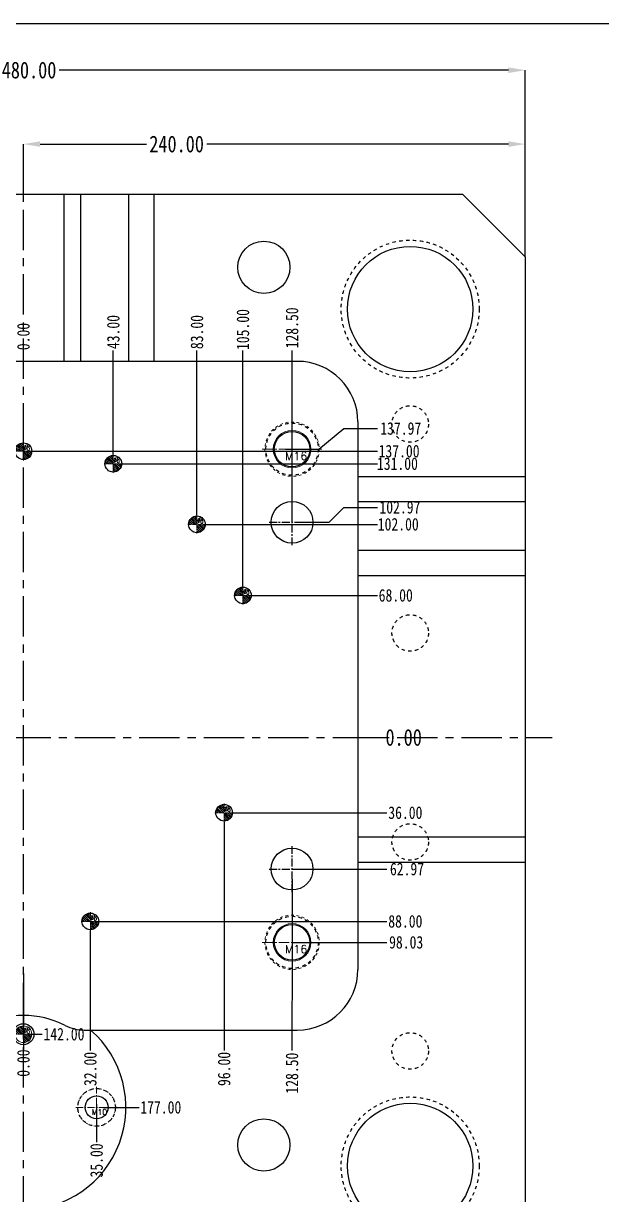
# Model space of a CAD drawing. Header units: millimetres. Extents: x 2141 to 4292, y -4498 to 2648.
# Drawn here: x 3373 to 3650, y -1795 to -1234 of the extents above; entities that cross this region are included whole.
import ezdxf

# ---------------------------------------------------------------- set-up
doc = ezdxf.new("R2010")
doc.units = ezdxf.units.MM
doc.header["$LTSCALE"] = 16.335
doc.header["$PDMODE"] = 3
doc.header["$PDSIZE"] = 0.3125
doc.linetypes.add('CENTER', pattern=[0.6, 0.375, -0.075, 0.075, -0.075])
doc.linetypes.add('HIDDEN', pattern=[0.2, 0.1, -0.1])
doc.layers.get('0').update_dxf_attribs({"linetype": 'CONTINUOUS'})
doc.layers.get('Defpoints').update_dxf_attribs({"linetype": 'CONTINUOUS'})
doc.layers.add('DEFAULT_2', color=8, linetype='HIDDEN')
doc.layers.add('epin', color=13, linetype='CONTINUOUS', lineweight=9)
doc.layers.add('screw', color=33, linetype='CONTINUOUS', lineweight=13)
doc.styles.get("Standard").update_dxf_attribs({"font": 'txt', "width": 0.8})
doc.styles.add('TXT', font='txt.shx', dxfattribs={"bigfont": 'gbcbig.shx'})
doc.styles.add('TXT05', font='txt.shx', dxfattribs={"width": 0.5, "bigfont": 'gbcbig.shx'})
doc.dimstyles.get("Standard").update_dxf_attribs({"dimtxt": 0.15625, "dimasz": 0.1875, "dimexe": 0.125, "dimexo": 0.0625, "dimtad": 0, "dimtih": 1, "dimtoh": 1, "dimdsep": 46, "dimtxsty": 'Standard', "dimcen": 0.09, "dimadec": 0, "dimazin": 0, "dimtp": 0.01, "dimtm": 0.01, "dimtfac": 1, "dimtofl": 0, "dimtmove": 0, "dimatfit": 3, "dimfxl": 0, "dimtolj": 1, "dimarcsym": 0})
doc.dimstyles.new('STANDARD$0', dxfattribs={"dimscale": 2, "dimtxt": 3, "dimasz": 3, "dimexe": 1.25, "dimexo": 0.625, "dimgap": 0.5, "dimtad": 0, "dimdsep": 46, "dimlunit": 6, "dimtxsty": 'Standard', "dimblk": 'CLOSEDBLANK', "dimcen": 0, "dimclrt": 2, "dimazin": 2, "dimtfac": 2, "dimtmove": 1, "dimatfit": 3, "dimfxl": 0, "dimtolj": 1, "dimtzin": 0, "dimarcsym": 0})

# ---------------------------------------------------------------- blocks, each defined once
blk = doc.blocks.new('screw_m16_i')
at = {"layer": 'screw', "color": 1, "linetype": 'CENTER', "ltscale": 0.808571}
for p, q in [((0, -14.3), (0, 14.3)), ((-14.3, 0), (14.3, 0))]:
    blk.add_line(p, q, dxfattribs=at)
at = {"layer": 'screw', "color": 8, "linetype": 'HIDDEN', "ltscale": 0.808571}
blk.add_circle((0, 0), 13, dxfattribs=at)
at = {"layer": 'screw', "color": 33}
blk.add_circle((0, 0), 9, dxfattribs=at)
at = {"layer": 'screw', "color": 6, "style": 'TXT'}
blk.add_text('M16', height=3.9, dxfattribs=at).set_placement((-3.38, -5.2))
blk = doc.blocks.new('screw_m10_i')
at = {"layer": 'screw', "color": 1, "linetype": 'CENTER', "ltscale": 0.55978}
for p, q in [((0, -9.9), (0, 9.9)), ((-9.9, 0), (9.9, 0))]:
    blk.add_line(p, q, dxfattribs=at)
at = {"layer": 'screw', "color": 8, "linetype": 'HIDDEN', "ltscale": 0.55978}
blk.add_circle((0, 0), 9, dxfattribs=at)
at = {"layer": 'screw', "color": 33}
blk.add_circle((0, 0), 5.5, dxfattribs=at)
at = {"layer": 'screw', "color": 6, "style": 'TXT'}
blk.add_text('M10', height=2.7, dxfattribs=at).set_placement((-2.34, -3.6))
blk = doc.blocks.new('epin_ejp_8')
at = {"layer": 'epin'}
h = blk.add_hatch(dxfattribs=at)
h.set_pattern_fill('_ANSI31', color=123, scale=0.2, angle=90, style=0)
h.set_pattern_definition([(135, (-3609.8168, 780.7174), (-0.44901281, -0.44901281), [])])
h.paths.add_polyline_path([(0, 4, 0.414214), (-4, 0), (0, 0)])
h.paths.add_polyline_path([(4, 0), (0, 0), (0, -4, 0.414214)])
at = {"layer": 'epin', "color": 1, "linetype": 'CENTER', "ltscale": 0.248791}
for p, q in [((-4.4, 0), (4.4, 0)), ((0, -4.4), (0, 4.4))]:
    blk.add_line(p, q, dxfattribs=at)
at = {"layer": 'epin'}
blk.add_circle((0, 0), 4, dxfattribs=at)
at = {"layer": 'epin', "color": 6, "style": 'TXT05', "width": 0.5}
blk.add_text('%%c8', height=2.8, dxfattribs=at).set_placement((0.16, 0.4))
blk = doc.blocks.new('*D325')
at = {"color": 4, "linetype": 'Continuous', "lineweight": -2}
for p, q in [((3373.09, -1316.12), (3373.09, -1292.16)), ((3381.09, -1292.16), (3431.96, -1292.16)), ((3605.09, -1292.16), (3460.76, -1292.16)), ((3613.09, -1346.12), (3613.09, -1292.16))]:
    blk.add_line(p, q, dxfattribs=at)
at = {"color": 4}
for points in [[(3381.09, -1290.83), (3381.09, -1293.49), (3373.09, -1292.16)], [(3605.09, -1290.83), (3605.09, -1293.49), (3613.09, -1292.16)]]:
    blk.add_solid(points, dxfattribs=at)
at = {"layer": 'Defpoints', "color": 0}
for p in [(3373.09, -1292.16), (3373.09, -1316.12), (3613.09, -1346.12)]:
    blk.add_point(p, dxfattribs=at)
at = {"color": 6, "insert": (3446.36, -1292.16), "char_height": 8, "attachment_point": 5}
blk.add_mtext('\\A1;240.00', dxfattribs=at)
blk = doc.blocks.new('*D326')
at = {"color": 4, "linetype": 'Continuous', "lineweight": -2}
for p, q in [((3133.09, -1346.12), (3133.09, -1256.78)), ((3141.09, -1256.78), (3361.38, -1256.78)), ((3605.09, -1256.78), (3390.18, -1256.78)), ((3613.09, -1346.12), (3613.09, -1256.78))]:
    blk.add_line(p, q, dxfattribs=at)
at = {"color": 4}
for points in [[(3141.09, -1255.45), (3141.09, -1258.12), (3133.09, -1256.78)], [(3605.09, -1255.45), (3605.09, -1258.12), (3613.09, -1256.78)]]:
    blk.add_solid(points, dxfattribs=at)
at = {"layer": 'Defpoints', "color": 0}
for p in [(3133.09, -1256.78), (3133.09, -1346.12), (3613.09, -1346.12)]:
    blk.add_point(p, dxfattribs=at)
at = {"color": 6, "insert": (3375.78, -1256.78), "char_height": 8, "attachment_point": 5}
blk.add_mtext('\\A1;480.00', dxfattribs=at)
blk = doc.blocks.new('*D336')
at = {"color": 4, "linetype": 'Continuous', "lineweight": -2}
blk.add_line((3524.5, -1576.12), (3546.97, -1576.12), dxfattribs=at)
at = {"layer": 'Defpoints', "color": 0}
for p in [(3373.09, -1576.12), (3524.5, -1576.12), (3546.97, -1576.12)]:
    blk.add_point(p, dxfattribs=at)
at = {"color": 6, "insert": (3554.97, -1576.12), "char_height": 8, "attachment_point": 5}
blk.add_mtext('\\A1;0.00', dxfattribs=at)
blk = doc.blocks.new('*D337')
at = {"color": 4, "linetype": 'Continuous', "lineweight": -2}
blk.add_line((3473.49, -1612.12), (3546.97, -1612.12), dxfattribs=at)
at = {"layer": 'Defpoints', "color": 0}
for p in [(3373.09, -1576.12), (3473.49, -1612.12), (3546.97, -1612.12)]:
    blk.add_point(p, dxfattribs=at)
at = {"color": 6, "insert": (3555.77, -1612.12), "char_height": 6, "attachment_point": 5}
blk.add_mtext('\\A1;36.00', dxfattribs=at)
blk = doc.blocks.new('*D338')
at = {"color": 4, "linetype": 'Continuous', "lineweight": -2}
blk.add_line((3501.59, -1639.09), (3546.97, -1639.09), dxfattribs=at)
at = {"layer": 'Defpoints', "color": 0}
for p in [(3373.09, -1576.12), (3501.59, -1639.09), (3546.97, -1639.09)]:
    blk.add_point(p, dxfattribs=at)
at = {"color": 6, "insert": (3556.57, -1639.09), "char_height": 6, "attachment_point": 5}
blk.add_mtext('\\A1;62.97', dxfattribs=at)
blk = doc.blocks.new('*D339')
at = {"color": 4, "linetype": 'Continuous', "lineweight": -2}
blk.add_line((3501.59, -1674.15), (3546.97, -1674.15), dxfattribs=at)
at = {"layer": 'Defpoints', "color": 0}
for p in [(3373.09, -1576.12), (3501.59, -1674.15), (3546.97, -1674.15)]:
    blk.add_point(p, dxfattribs=at)
at = {"color": 6, "insert": (3556.17, -1674.15), "char_height": 6, "attachment_point": 5}
blk.add_mtext('\\A1;98.03', dxfattribs=at)
blk = doc.blocks.new('*D340')
at = {"color": 4, "linetype": 'Continuous', "lineweight": -2}
blk.add_line((3409.49, -1664.12), (3546.97, -1664.12), dxfattribs=at)
at = {"layer": 'Defpoints', "color": 0}
for p in [(3373.09, -1576.12), (3409.49, -1664.12), (3546.97, -1664.12)]:
    blk.add_point(p, dxfattribs=at)
at = {"color": 6, "insert": (3555.77, -1664.12), "char_height": 6, "attachment_point": 5}
blk.add_mtext('\\A1;88.00', dxfattribs=at)
blk = doc.blocks.new('*D341')
at = {"color": 4, "linetype": 'Continuous', "lineweight": -2}
blk.add_line((3377.49, -1718.12), (3382.09, -1718.12), dxfattribs=at)
at = {"layer": 'Defpoints', "color": 0}
for p in [(3373.09, -1576.12), (3377.49, -1718.12), (3382.09, -1718.12)]:
    blk.add_point(p, dxfattribs=at)
at = {"color": 6, "insert": (3392.49, -1718.12), "char_height": 6, "attachment_point": 5}
blk.add_mtext('\\A1;142.00', dxfattribs=at)
blk = doc.blocks.new('*D342')
at = {"color": 4, "linetype": 'Continuous', "lineweight": -2}
blk.add_line((3411.04, -1753.12), (3428.4, -1753.12), dxfattribs=at)
at = {"layer": 'Defpoints', "color": 0}
for p in [(3373.09, -1576.12), (3411.04, -1753.12), (3428.4, -1753.12)]:
    blk.add_point(p, dxfattribs=at)
at = {"color": 6, "insert": (3438.8, -1753.12), "char_height": 6, "attachment_point": 5}
blk.add_mtext('\\A1;177.00', dxfattribs=at)
blk = doc.blocks.new('*D343')
at = {"color": 4, "linetype": 'Continuous', "lineweight": -2}
blk.add_line((3408.09, -1751.6), (3408.09, -1769.71), dxfattribs=at)
at = {"layer": 'Defpoints', "color": 0}
for p in [(3373.09, -1576.12), (3408.09, -1751.6), (3408.09, -1769.71)]:
    blk.add_point(p, dxfattribs=at)
at = {"color": 6, "insert": (3408.09, -1778.51), "char_height": 6, "attachment_point": 5, "rotation": 90}
blk.add_mtext('\\A1;35.00', dxfattribs=at)
blk = doc.blocks.new('*D344')
at = {"color": 4, "linetype": 'Continuous', "lineweight": -2}
blk.add_line((3373.09, -1688.99), (3373.09, -1725.93), dxfattribs=at)
at = {"layer": 'Defpoints', "color": 0}
for p in [(3373.09, -1576.12), (3373.09, -1688.99), (3373.09, -1725.93)]:
    blk.add_point(p, dxfattribs=at)
at = {"color": 6, "insert": (3373.09, -1731.93), "char_height": 6, "attachment_point": 5, "rotation": 90}
blk.add_mtext('\\A1;0.00', dxfattribs=at)
blk = doc.blocks.new('*D345')
at = {"color": 4, "linetype": 'Continuous', "lineweight": -2}
blk.add_line((3405.09, -1668.52), (3405.09, -1725.93), dxfattribs=at)
at = {"layer": 'Defpoints', "color": 0}
for p in [(3373.09, -1576.12), (3405.09, -1668.52), (3405.09, -1725.93)]:
    blk.add_point(p, dxfattribs=at)
at = {"color": 6, "insert": (3405.09, -1734.73), "char_height": 6, "attachment_point": 5, "rotation": 90}
blk.add_mtext('\\A1;32.00', dxfattribs=at)
blk = doc.blocks.new('*D346')
at = {"color": 4, "linetype": 'Continuous', "lineweight": -2}
blk.add_line((3469.09, -1616.52), (3469.09, -1725.93), dxfattribs=at)
at = {"layer": 'Defpoints', "color": 0}
for p in [(3373.09, -1576.12), (3469.09, -1616.52), (3469.09, -1725.93)]:
    blk.add_point(p, dxfattribs=at)
at = {"color": 6, "insert": (3469.09, -1734.73), "char_height": 6, "attachment_point": 5, "rotation": 90}
blk.add_mtext('\\A1;96.00', dxfattribs=at)
blk = doc.blocks.new('*D347')
at = {"color": 4, "linetype": 'Continuous', "lineweight": -2}
for p, q in [((3501.59, -1643.91), (3501.59, -1693.93)), ((3501.59, -1693.93), (3501.55, -1709.93)), ((3501.55, -1709.93), (3501.55, -1725.93))]:
    blk.add_line(p, q, dxfattribs=at)
at = {"layer": 'Defpoints', "color": 0}
for p in [(3373.09, -1576.12), (3501.59, -1643.91), (3501.55, -1725.93)]:
    blk.add_point(p, dxfattribs=at)
at = {"color": 6, "insert": (3501.55, -1736.73), "char_height": 6, "attachment_point": 5, "rotation": 90}
blk.add_mtext('\\A1;128.50', dxfattribs=at)
blk = doc.blocks.new('*D348')
at = {"color": 4, "linetype": 'Continuous', "lineweight": -2}
blk.add_line((3373.09, -1400.3), (3373.09, -1390.24), dxfattribs=at)
at = {"layer": 'Defpoints', "color": 0}
for p in [(3373.09, -1390.24), (3373.09, -1400.3), (3373.09, -1576.12)]:
    blk.add_point(p, dxfattribs=at)
at = {"color": 6, "insert": (3373.09, -1384.24), "char_height": 6, "attachment_point": 5, "rotation": 90}
blk.add_mtext('\\A1;0.00', dxfattribs=at)
blk = doc.blocks.new('*D349')
at = {"color": 4, "linetype": 'Continuous', "lineweight": -2}
blk.add_line((3416.09, -1440.72), (3416.09, -1390.9), dxfattribs=at)
at = {"layer": 'Defpoints', "color": 0}
for p in [(3416.09, -1390.9), (3416.09, -1440.72), (3373.09, -1576.12)]:
    blk.add_point(p, dxfattribs=at)
at = {"color": 6, "insert": (3416.09, -1382.1), "char_height": 6, "attachment_point": 5, "rotation": 90}
blk.add_mtext('\\A1;43.00', dxfattribs=at)
blk = doc.blocks.new('*D350')
at = {"color": 4, "linetype": 'Continuous', "lineweight": -2}
blk.add_line((3456.09, -1469.72), (3456.09, -1390.9), dxfattribs=at)
at = {"layer": 'Defpoints', "color": 0}
for p in [(3456.09, -1390.9), (3456.09, -1469.72), (3373.09, -1576.12)]:
    blk.add_point(p, dxfattribs=at)
at = {"color": 6, "insert": (3456.09, -1382.1), "char_height": 6, "attachment_point": 5, "rotation": 90}
blk.add_mtext('\\A1;83.00', dxfattribs=at)
blk = doc.blocks.new('*D351')
at = {"color": 4, "linetype": 'Continuous', "lineweight": -2}
blk.add_line((3478.09, -1503.72), (3478.09, -1390.9), dxfattribs=at)
at = {"layer": 'Defpoints', "color": 0}
for p in [(3478.09, -1390.9), (3478.09, -1503.72), (3373.09, -1576.12)]:
    blk.add_point(p, dxfattribs=at)
at = {"color": 6, "insert": (3478.09, -1380.9), "char_height": 6, "attachment_point": 5, "rotation": 90}
blk.add_mtext('\\A1;105.00', dxfattribs=at)
blk = doc.blocks.new('*D352')
at = {"color": 4, "linetype": 'Continuous', "lineweight": -2}
blk.add_line((3501.59, -1473.15), (3501.59, -1390.9), dxfattribs=at)
at = {"layer": 'Defpoints', "color": 0}
for p in [(3501.59, -1390.9), (3501.59, -1473.15), (3373.09, -1576.12)]:
    blk.add_point(p, dxfattribs=at)
at = {"color": 6, "insert": (3501.59, -1380.1), "char_height": 6, "attachment_point": 5, "rotation": 90}
blk.add_mtext('\\A1;128.50', dxfattribs=at)
blk = doc.blocks.new('*D353')
at = {"color": 4, "linetype": 'Continuous', "lineweight": -2}
blk.add_line((3482.49, -1508.12), (3542.38, -1508.12), dxfattribs=at)
at = {"layer": 'Defpoints', "color": 0}
for p in [(3482.49, -1508.12), (3542.38, -1508.12), (3373.09, -1576.12)]:
    blk.add_point(p, dxfattribs=at)
at = {"color": 6, "insert": (3551.18, -1508.12), "char_height": 6, "attachment_point": 5}
blk.add_mtext('\\A1;68.00', dxfattribs=at)
blk = doc.blocks.new('*D354')
at = {"color": 4, "linetype": 'Continuous', "lineweight": -2}
blk.add_line((3460.49, -1474.12), (3542.38, -1474.12), dxfattribs=at)
at = {"layer": 'Defpoints', "color": 0}
for p in [(3460.49, -1474.12), (3542.38, -1474.12), (3373.09, -1576.12)]:
    blk.add_point(p, dxfattribs=at)
at = {"color": 6, "insert": (3552.38, -1474.12), "char_height": 6, "attachment_point": 5}
blk.add_mtext('\\A1;102.00', dxfattribs=at)
blk = doc.blocks.new('*D355')
at = {"color": 4, "linetype": 'Continuous', "lineweight": -2}
for p, q in [((3519.26, -1473.15), (3526.38, -1465.99)), ((3526.38, -1465.99), (3542.38, -1465.99)), ((3503.26, -1473.15), (3519.26, -1473.15))]:
    blk.add_line(p, q, dxfattribs=at)
at = {"layer": 'Defpoints', "color": 0}
for p in [(3542.38, -1465.99), (3503.26, -1473.15), (3373.09, -1576.12)]:
    blk.add_point(p, dxfattribs=at)
at = {"color": 6, "insert": (3553.18, -1465.99), "char_height": 6, "attachment_point": 5}
blk.add_mtext('\\A1;102.97', dxfattribs=at)
blk = doc.blocks.new('*D356')
at = {"color": 4, "linetype": 'Continuous', "lineweight": -2}
blk.add_line((3420.49, -1445.12), (3542.38, -1445.12), dxfattribs=at)
at = {"layer": 'Defpoints', "color": 0}
for p in [(3420.49, -1445.12), (3542.38, -1445.12), (3373.09, -1576.12)]:
    blk.add_point(p, dxfattribs=at)
at = {"color": 6, "insert": (3551.98, -1445.12), "char_height": 6, "attachment_point": 5}
blk.add_mtext('\\A1;131.00', dxfattribs=at)
blk = doc.blocks.new('*D357')
at = {"color": 4, "linetype": 'Continuous', "lineweight": -2}
blk.add_line((3377.49, -1439.12), (3542.38, -1439.12), dxfattribs=at)
at = {"layer": 'Defpoints', "color": 0}
for p in [(3377.49, -1439.12), (3542.38, -1439.12), (3373.09, -1576.12)]:
    blk.add_point(p, dxfattribs=at)
at = {"color": 6, "insert": (3552.78, -1439.12), "char_height": 6, "attachment_point": 5}
blk.add_mtext('\\A1;137.00', dxfattribs=at)
blk = doc.blocks.new('*D358')
at = {"color": 4, "linetype": 'Continuous', "lineweight": -2}
for p, q in [((3514.44, -1438.15), (3526.38, -1428.27)), ((3526.38, -1428.27), (3542.38, -1428.27)), ((3498.44, -1438.15), (3514.44, -1438.15))]:
    blk.add_line(p, q, dxfattribs=at)
at = {"layer": 'Defpoints', "color": 0}
for p in [(3542.38, -1428.27), (3498.44, -1438.15), (3373.09, -1576.12)]:
    blk.add_point(p, dxfattribs=at)
at = {"color": 6, "insert": (3553.58, -1428.27), "char_height": 6, "attachment_point": 5}
blk.add_mtext('\\A1;137.97', dxfattribs=at)
blk = doc.blocks.new('*D379')
at = {"color": 4, "linetype": 'Continuous', "lineweight": -2}
blk.add_line((3245.69, -1551.12), (3203.97, -1551.12), dxfattribs=at)
at = {"layer": 'Defpoints', "color": 0}
for p in [(3203.97, -1551.12), (3245.69, -1551.12), (3373.09, -1576.12)]:
    blk.add_point(p, dxfattribs=at)
at = {"color": 6, "insert": (3195.17, -1551.12), "char_height": 6, "attachment_point": 5}
blk.add_mtext('\\A1;25.00', dxfattribs=at)
blk = doc.blocks.new('*D380')
at = {"color": 4, "linetype": 'Continuous', "lineweight": -2}
for p, q in [((3254.63, -1406.16), (3254.63, -1390.16)), ((3250.09, -1422.16), (3254.63, -1406.16)), ((3250.09, -1546.72), (3250.09, -1422.16))]:
    blk.add_line(p, q, dxfattribs=at)
at = {"layer": 'Defpoints', "color": 0}
for p in [(3254.63, -1390.16), (3250.09, -1546.72), (3373.09, -1576.12)]:
    blk.add_point(p, dxfattribs=at)
at = {"color": 6, "insert": (3254.63, -1379.76), "char_height": 6, "attachment_point": 5, "rotation": 90}
blk.add_mtext('\\A1;123.00', dxfattribs=at)

msp = doc.modelspace()

# ---------------------------------------------------------------- linework, layer by layer
at = {"color": 7, "linetype": 'Continuous'}
for p, q in [((3163.093, -1316.116), (3583.093, -1316.116)), ((3392.377, -1316.116), (3392.377, -1396.116)), ((3400.377, -1316.116), (3400.377, -1396.116)), ((3423.41, -1316.116), (3423.41, -1396.116)), ((3435.41, -1316.116), (3435.41, -1396.116)), ((3613.093, -1346.116), (3583.093, -1316.116)), ((3613.093, -1346.116), (3613.093, -1806.116)), ((3504.093, -1396.116), (3242.093, -1396.116)), ((3533.093, -1425.116), (3533.093, -1687.116)), ((3613.093, -1451.336), (3533.093, -1451.336)), ((3613.093, -1463.336), (3533.093, -1463.336)), ((3613.093, -1486.699), (3533.093, -1486.699)), ((3613.093, -1498.699), (3533.093, -1498.699)), ((3613.093, -1623.866), (3533.093, -1623.866)), ((3613.093, -1635.866), (3533.093, -1635.866)), ((3402.197, -1716.116), (3504.093, -1716.116))]:
    msp.add_line(p, q, dxfattribs=at)
at = {"color": 1, "linetype": 'CENTER', "ltscale": 3.145519}
for p, q in [((3373.093, -1836.116), (3373.093, -1316.116)), ((3120.228, -1576.116), (3625.957, -1576.116))]:
    msp.add_line(p, q, dxfattribs=at)
at = {"color": 1, "linetype": 'CENTER', "ltscale": 0.621977}
for p, q in [((3501.593, -1484.146), (3501.593, -1462.146)), ((3490.593, -1473.146), (3512.593, -1473.146)), ((3501.593, -1650.086), (3501.593, -1628.086)), ((3490.593, -1639.086), (3512.593, -1639.086))]:
    msp.add_line(p, q, dxfattribs=at)
msp.add_lwpolyline([(3030.057, -1234.412), (3914.562, -1234.412), (3914.562, -2084.225), (3030.057, -2084.225)], close=True)
at = {"color": 7, "linetype": 'Continuous'}
for centre, radius in [((3488.093, -1351.116), 12.5), ((3558.093, -1371.116), 30), ((3501.593, -1438.146), 8.5), ((3373.093, -1439.116), 4), ((3416.089, -1445.116), 4), ((3501.593, -1473.146), 10), ((3456.089, -1474.116), 4), ((3478.089, -1508.116), 4), ((3469.089, -1612.116), 4), ((3501.593, -1639.086), 10), ((3405.093, -1664.116), 4), ((3501.593, -1674.146), 8.5), ((3373.093, -1718.116), 5), ((3408.093, -1753.116), 5.5), ((3558.093, -1781.116), 30), ((3488.093, -1771.116), 12.5)]:
    msp.add_circle(centre, radius, dxfattribs=at)
for centre, radius, start, end in [((3504.093, -1425.116), 29, 0, 90), ((3504.093, -1687.116), 29, 270, 0), ((3373.093, -1753.116), 44, 62.95115, 117.04885), ((3402.197, -1696.116), 20, 242.95115, 270), ((3373.093, -1753.116), 49, 130.96639, 49.03361)]:
    msp.add_arc(centre, radius, start, end, dxfattribs=at)
at = {"layer": 'DEFAULT_2', "color": 8, "linetype": 'HIDDEN'}
for centre, radius in [((3558.093, -1371.116), 33), ((3558.093, -1426.116), 8.75), ((3501.593, -1438.146), 12.5), ((3558.093, -1526.116), 8.75), ((3558.093, -1626.116), 8.75), ((3501.593, -1674.146), 12.5), ((3558.093, -1726.116), 8.75), ((3408.093, -1753.116), 9), ((3558.093, -1781.116), 33)]:
    msp.add_circle(centre, radius, dxfattribs=at)

# ---------------------------------------------------------------- block references
at = {"layer": 'epin'}
for p in [(3373.093, -1439.116), (3416.089, -1445.116), (3456.089, -1474.116), (3478.089, -1508.116), (3469.089, -1612.116), (3405.093, -1664.116), (3373.093, -1718.116)]:
    msp.add_blockref('epin_ejp_8', p, dxfattribs=at)
at = {"layer": 'screw'}
for name, p in [('screw_m16_i', (3501.593, -1438.146)), ('screw_m16_i', (3501.593, -1674.146)), ('screw_m10_i', (3408.093, -1753.116))]:
    msp.add_blockref(name, p, dxfattribs=at)

# ---------------------------------------------------------------- dimensions: what is measured, and where the dimension line sits
for base, p2, picture, middle in [((3133.093, -1256.783), (3133.093, -1346.116), '*D326', (3375.778, -1256.783)), ((3373.093, -1292.159), (3373.093, -1316.116), '*D325', (3446.365, -1292.159))]:
    dim = msp.add_linear_dim(base=base, p1=(3613.093, -1346.116), p2=p2, dimstyle='STANDARD$0', override={"dimscale": 1, "dimtxt": 8, "dimasz": 8, "dimexe": 0, "dimexo": 0, "dimgap": 0, "dimzin": 0, "dimlunit": 2, "dimclrd": 4, "dimclre": 4, "dimclrt": 6, "dimazin": 0, "dimtfac": 1, "dimtofl": 0, "dimtmove": 0, "dimfxl": 1.25})
    dim.commit()
    dim.dimension.update_dxf_attribs({"geometry": picture, "text_midpoint": middle, "dimtype": 160})
for feature_location, offset, dtype, origin, override, picture, middle in [((3250.092, -1546.716), (4.536, 156.558), 1, (3373.093, -1576.116), {"dimtxt": 6, "dimasz": 8, "dimexe": 0, "dimexo": 0, "dimgap": 0, "dimtih": 0, "dimtoh": 0, "dimzin": 0, "dimcen": 0, "dimclrd": 4, "dimclre": 4, "dimclrt": 6, "dimadec": 2, "dimtp": 0, "dimtm": 0, "dimfxl": 1.25, "dimtzin": 0}, '*D380', (3254.628, -1379.758)), ((3501.593, -1473.146), (0, 82.242), 1, (3373.093, -1576.116), {"dimtxt": 6, "dimasz": 8, "dimexe": 0, "dimexo": 0, "dimgap": 0, "dimtih": 0, "dimtoh": 0, "dimzin": 0, "dimcen": 0, "dimclrd": 4, "dimclre": 4, "dimclrt": 6, "dimadec": 2, "dimtp": 0, "dimtm": 0, "dimfxl": 1.25, "dimtzin": 0}, '*D352', (3501.593, -1380.104)), ((3478.089, -1503.716), (0, 112.812), 1, (3373.093, -1576.116), {"dimtxt": 6, "dimasz": 8, "dimexe": 0, "dimexo": 0, "dimgap": 0, "dimtih": 0, "dimtoh": 0, "dimzin": 0, "dimcen": 0, "dimclrd": 4, "dimclre": 4, "dimclrt": 6, "dimadec": 2, "dimtp": 0, "dimtm": 0, "dimfxl": 1.25, "dimtzin": 0}, '*D351', (3478.089, -1380.904)), ((3416.089, -1440.716), (0, 49.812), 1, (3373.093, -1576.116), {"dimtxt": 6, "dimasz": 8, "dimexe": 0, "dimexo": 0, "dimgap": 0, "dimtih": 0, "dimtoh": 0, "dimzin": 0, "dimcen": 0, "dimclrd": 4, "dimclre": 4, "dimclrt": 6, "dimadec": 2, "dimtp": 0, "dimtm": 0, "dimfxl": 1.25, "dimtzin": 0}, '*D349', (3416.089, -1382.104)), ((3456.089, -1469.716), (0, 78.812), 1, (3373.093, -1576.116), {"dimtxt": 6, "dimasz": 8, "dimexe": 0, "dimexo": 0, "dimgap": 0, "dimtih": 0, "dimtoh": 0, "dimzin": 0, "dimcen": 0, "dimclrd": 4, "dimclre": 4, "dimclrt": 6, "dimadec": 2, "dimtp": 0, "dimtm": 0, "dimfxl": 1.25, "dimtzin": 0}, '*D350', (3456.089, -1382.104)), ((3373.092692965, -1400.297602694), (0, 10.054918357), 1, (3373.092692965, -1576.116221888), {"dimtxt": 6, "dimasz": 8, "dimexe": 0, "dimexo": 0, "dimgap": 0, "dimtih": 0, "dimtoh": 0, "dimzin": 0, "dimcen": 0, "dimclrd": 4, "dimclre": 4, "dimclrt": 6, "dimadec": 2, "dimtp": 0, "dimtm": 0, "dimfxl": 1.25, "dimtzin": 0}, '*D348', (3373.092692965, -1384.242684337)), ((3498.435, -1438.146), (43.948, 9.877), 0, (3373.093, -1576.116), {"dimtxt": 6, "dimasz": 8, "dimexe": 0, "dimexo": 0, "dimgap": 0, "dimtih": 0, "dimtoh": 0, "dimzin": 0, "dimcen": 0, "dimclrd": 4, "dimclre": 4, "dimclrt": 6, "dimadec": 2, "dimtp": 0, "dimtm": 0, "dimfxl": 1.25, "dimtzin": 0}, '*D358', (3553.583, -1428.269)), ((3377.493, -1439.116), (164.891, 0), 0, (3373.093, -1576.116), {"dimtxt": 6, "dimasz": 8, "dimexe": 0, "dimexo": 0, "dimgap": 0, "dimtih": 0, "dimtoh": 0, "dimzin": 0, "dimcen": 0, "dimclrd": 4, "dimclre": 4, "dimclrt": 6, "dimadec": 2, "dimtp": 0, "dimtm": 0, "dimfxl": 1.25, "dimtzin": 0}, '*D357', (3552.783, -1439.116)), ((3420.489, -1445.116), (121.895, 0), 0, (3373.093, -1576.116), {"dimtxt": 6, "dimasz": 8, "dimexe": 0, "dimexo": 0, "dimgap": 0, "dimtih": 0, "dimtoh": 0, "dimzin": 0, "dimcen": 0, "dimclrd": 4, "dimclre": 4, "dimclrt": 6, "dimadec": 2, "dimtp": 0, "dimtm": 0, "dimfxl": 1.25, "dimtzin": 0}, '*D356', (3551.983, -1445.116)), ((3503.261, -1473.146), (39.122, 7.157), 0, (3373.093, -1576.116), {"dimtxt": 6, "dimasz": 8, "dimexe": 0, "dimexo": 0, "dimgap": 0, "dimtih": 0, "dimtoh": 0, "dimzin": 0, "dimcen": 0, "dimclrd": 4, "dimclre": 4, "dimclrt": 6, "dimadec": 2, "dimtp": 0, "dimtm": 0, "dimfxl": 1.25, "dimtzin": 0}, '*D355', (3553.183, -1465.989)), ((3460.489, -1474.116), (81.895, 0), 0, (3373.093, -1576.116), {"dimtxt": 6, "dimasz": 8, "dimexe": 0, "dimexo": 0, "dimgap": 0, "dimtih": 0, "dimtoh": 0, "dimzin": 0, "dimcen": 0, "dimclrd": 4, "dimclre": 4, "dimclrt": 6, "dimadec": 2, "dimtp": 0, "dimtm": 0, "dimfxl": 1.25, "dimtzin": 0}, '*D354', (3552.383, -1474.116)), ((3482.489, -1508.116), (59.895, 0), 0, (3373.093, -1576.116), {"dimtxt": 6, "dimasz": 8, "dimexe": 0, "dimexo": 0, "dimgap": 0, "dimtih": 0, "dimtoh": 0, "dimzin": 0, "dimcen": 0, "dimclrd": 4, "dimclre": 4, "dimclrt": 6, "dimadec": 2, "dimtp": 0, "dimtm": 0, "dimfxl": 1.25, "dimtzin": 0}, '*D353', (3551.183, -1508.116)), ((3245.692, -1551.116), (-41.718, 0), 0, (3373.093, -1576.116), {"dimtxt": 6, "dimasz": 8, "dimexe": 0, "dimexo": 0, "dimgap": 0, "dimtih": 0, "dimtoh": 0, "dimzin": 0, "dimcen": 0, "dimclrd": 4, "dimclre": 4, "dimclrt": 6, "dimadec": 2, "dimtp": 0, "dimtm": 0, "dimfxl": 1.25, "dimtzin": 0}, '*D379', (3195.174, -1551.116)), ((3524.50478627, -1576.116221888), (22.465997845, 0), 0, (3373.092692965, -1576.116221888), {"dimtxt": 8, "dimasz": 8, "dimexe": 0, "dimexo": 0, "dimgap": 0, "dimtih": 0, "dimtoh": 0, "dimzin": 0, "dimcen": 0, "dimclrd": 4, "dimclre": 4, "dimclrt": 6, "dimadec": 2, "dimtp": 0, "dimtm": 0, "dimfxl": 1.25, "dimtzin": 0}, '*D336', (3554.970784115, -1576.116221888)), ((3373.092692965, -1688.988230019), (0, -36.944907209), 1, (3373.092692965, -1576.116221888), {"dimtxt": 6, "dimasz": 8, "dimexe": 0, "dimexo": 0, "dimgap": 0, "dimtih": 0, "dimtoh": 0, "dimzin": 0, "dimcen": 0, "dimclrd": 4, "dimclre": 4, "dimclrt": 6, "dimadec": 2, "dimtp": 0, "dimtm": 0, "dimfxl": 1.25, "dimtzin": 0}, '*D344', (3373.092692965, -1731.933137228)), ((3473.489, -1612.116), (73.482, 0), 0, (3373.093, -1576.116), {"dimtxt": 6, "dimasz": 8, "dimexe": 0, "dimexo": 0, "dimgap": 0, "dimtih": 0, "dimtoh": 0, "dimzin": 0, "dimcen": 0, "dimclrd": 4, "dimclre": 4, "dimclrt": 6, "dimadec": 2, "dimtp": 0, "dimtm": 0, "dimfxl": 1.25, "dimtzin": 0}, '*D337', (3555.771, -1612.116)), ((3501.593, -1639.086), (45.378, 0), 0, (3373.093, -1576.116), {"dimtxt": 6, "dimasz": 8, "dimexe": 0, "dimexo": 0, "dimgap": 0, "dimtih": 0, "dimtoh": 0, "dimzin": 0, "dimcen": 0, "dimclrd": 4, "dimclre": 4, "dimclrt": 6, "dimadec": 2, "dimtp": 0, "dimtm": 0, "dimfxl": 1.25, "dimtzin": 0}, '*D338', (3556.571, -1639.086)), ((3501.593, -1674.146), (45.378, 0), 0, (3373.093, -1576.116), {"dimtxt": 6, "dimasz": 8, "dimexe": 0, "dimexo": 0, "dimgap": 0, "dimtih": 0, "dimtoh": 0, "dimzin": 0, "dimcen": 0, "dimclrd": 4, "dimclre": 4, "dimclrt": 6, "dimadec": 2, "dimtp": 0, "dimtm": 0, "dimfxl": 1.25, "dimtzin": 0}, '*D339', (3556.171, -1674.146)), ((3409.493, -1664.116), (137.478, 0), 0, (3373.093, -1576.116), {"dimtxt": 6, "dimasz": 8, "dimexe": 0, "dimexo": 0, "dimgap": 0, "dimtih": 0, "dimtoh": 0, "dimzin": 0, "dimcen": 0, "dimclrd": 4, "dimclre": 4, "dimclrt": 6, "dimadec": 2, "dimtp": 0, "dimtm": 0, "dimfxl": 1.25, "dimtzin": 0}, '*D340', (3555.771, -1664.116)), ((3377.493, -1718.116), (4.597, 0), 0, (3373.093, -1576.116), {"dimtxt": 6, "dimasz": 8, "dimexe": 0, "dimexo": 0, "dimgap": 0, "dimtih": 0, "dimtoh": 0, "dimzin": 0, "dimcen": 0, "dimclrd": 4, "dimclre": 4, "dimclrt": 6, "dimadec": 2, "dimtp": 0, "dimtm": 0, "dimfxl": 1.25, "dimtzin": 0}, '*D341', (3392.49, -1718.116)), ((3411.036, -1753.116), (17.369, 0), 0, (3373.093, -1576.116), {"dimtxt": 6, "dimasz": 8, "dimexe": 0, "dimexo": 0, "dimgap": 0, "dimtih": 0, "dimtoh": 0, "dimzin": 0, "dimcen": 0, "dimclrd": 4, "dimclre": 4, "dimclrt": 6, "dimadec": 2, "dimtp": 0, "dimtm": 0, "dimfxl": 1.25, "dimtzin": 0}, '*D342', (3438.805, -1753.116)), ((3408.093, -1751.597), (0, -18.118), 1, (3373.093, -1576.116), {"dimtxt": 6, "dimasz": 8, "dimexe": 0, "dimexo": 0, "dimgap": 0, "dimtih": 0, "dimtoh": 0, "dimzin": 0, "dimcen": 0, "dimclrd": 4, "dimclre": 4, "dimclrt": 6, "dimadec": 2, "dimtp": 0, "dimtm": 0, "dimfxl": 1.25, "dimtzin": 0}, '*D343', (3408.093, -1778.514)), ((3405.093, -1668.516), (0, -57.417), 1, (3373.093, -1576.116), {"dimtxt": 6, "dimasz": 8, "dimexe": 0, "dimexo": 0, "dimgap": 0, "dimtih": 0, "dimtoh": 0, "dimzin": 0, "dimcen": 0, "dimclrd": 4, "dimclre": 4, "dimclrt": 6, "dimadec": 2, "dimtp": 0, "dimtm": 0, "dimfxl": 1.25, "dimtzin": 0}, '*D345', (3405.093, -1734.733)), ((3469.089, -1616.516), (0, -109.417), 1, (3373.093, -1576.116), {"dimtxt": 6, "dimasz": 8, "dimexe": 0, "dimexo": 0, "dimgap": 0, "dimtih": 0, "dimtoh": 0, "dimzin": 0, "dimcen": 0, "dimclrd": 4, "dimclre": 4, "dimclrt": 6, "dimadec": 2, "dimtp": 0, "dimtm": 0, "dimfxl": 1.25, "dimtzin": 0}, '*D346', (3469.089, -1734.733)), ((3501.593, -1643.912), (-0.04, -82.021), 1, (3373.093, -1576.116), {"dimtxt": 6, "dimasz": 8, "dimexe": 0, "dimexo": 0, "dimgap": 0, "dimtih": 0, "dimtoh": 0, "dimzin": 0, "dimcen": 0, "dimclrd": 4, "dimclre": 4, "dimclrt": 6, "dimadec": 2, "dimtp": 0, "dimtm": 0, "dimfxl": 1.25, "dimtzin": 0}, '*D347', (3501.553, -1736.733))]:
    dim = msp.add_ordinate_dim(feature_location=feature_location, offset=offset, dtype=dtype, origin=origin, dimstyle='Standard', override=override)
    dim.commit()
    dim.dimension.update_dxf_attribs({"geometry": picture, "text_midpoint": middle})

doc.saveas('drawing.dxf')
